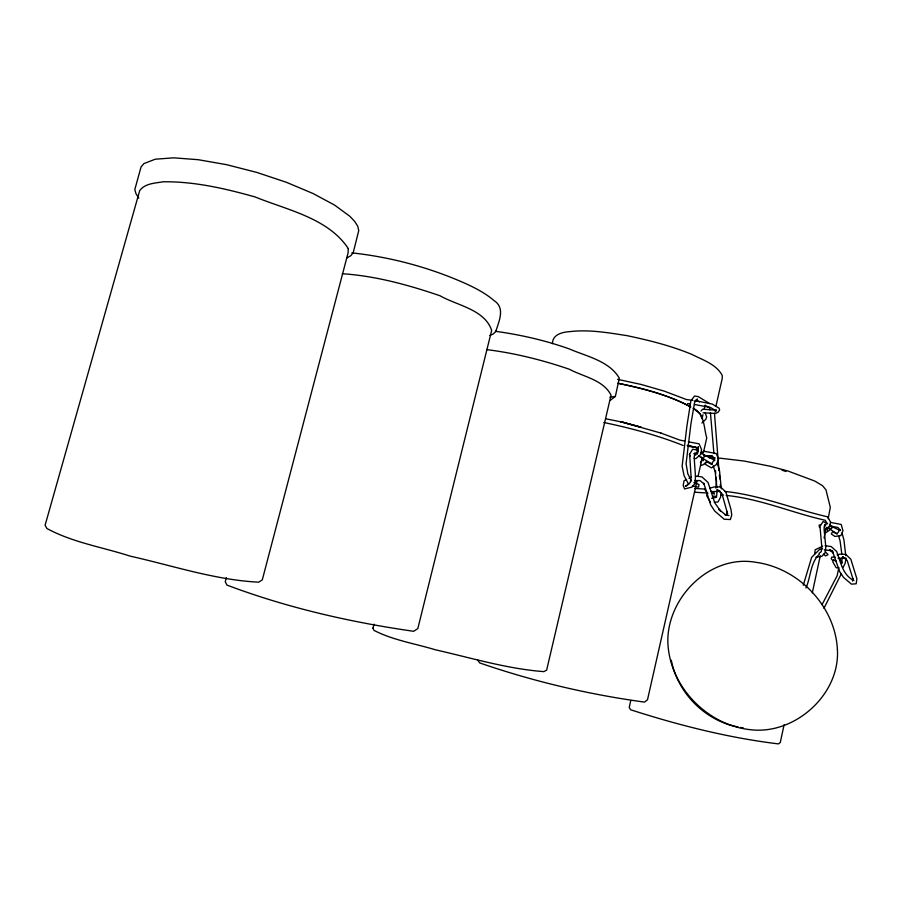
<?xml version="1.0" encoding="UTF-8"?>
<svg xmlns="http://www.w3.org/2000/svg" width="902" height="902" viewBox="0 0 902 902"><rect width="100%" height="100%" fill="white"/><g stroke="black" fill="none" stroke-linecap="round" stroke-linejoin="round"><path stroke-width="1.35" d="M841.645 563.333L842.242 557.301M717.18 490.508L716.481 497.318L711.633 498.265M852.57 580.978L852.841 578.486L847.17 560.435L842.569 556.737L845.614 558.315L838.048 558.293M814.675 554.008L815.171 549.803L822.635 546.195M824.687 524.457L824.09 529.271L825.781 546.646L825.274 552.644L821.778 556.331L815.882 557.222M715.748 488.05L716.515 481.837L716.075 477.237M846.087 558.248L845.118 563.378L843.043 567.471M721.341 492.763L720.461 497.397L718.026 501.974L714.283 502.211M695.025 452.657L694.145 457.179L695.51 476.831L694.856 483.585L692.116 487.069L684.539 488.929L683.209 485.321L684.099 480.721L686.557 479.526M838.691 568.249L837.18 575.656L822.06 604.633M784.109 724.667L780.286 742.515L778.426 743.891C728.433 737.847 678.541 725.208 630.588 709.75L629.224 707.348L630.78 700.482M812.307 592.862L820.245 555.79M824.067 537.942L826.119 528.335M828.171 518.729L830.302 507.352L825.973 489.854L822.568 485.716L814.698 481.014L787.694 470.923L770.477 466.3L744.026 461.012L719.368 458.103M697.133 480.405L647.501 699.772L644.524 702.094C588.634 694.517 532.868 681.303 479.593 662.88L477.868 660.14M698.069 476.29L702.094 458.464M703.334 452.984L706.751 437.898C703.605 427.593 704.913 413.308 693.097 408.313M715.985 406.047L722.276 378.22L722.22 375.379C716.098 364.07 702.579 359.921 691.811 354.373C670.941 345.748 649 340.257 626.946 335.645C607.971 332.68 588.6 329.309 569.365 331.677C562.126 332.15 552.328 334.608 552.486 343.685M702.962 414.728L702.049 418.753L700.38 414.131L693.604 408.572M704.169 409.373L705.082 405.359M610.462 400.206L615.367 396.418L619.313 378.163C609.278 360.901 586.447 356.369 569.252 348.905C545.372 340.426 520.522 334.732 495.435 331.305M486.618 349.615C514.805 353.077 542.53 360.09 569.387 369.256C583.211 376.732 603.393 379.776 611.049 395.211L546.635 670.152L543.827 671.629C507.037 668.833 471.318 657.908 435.429 649.801C414.988 643.577 393.035 640.217 373.98 630.374L373.022 628.288L374.048 624.184M373.022 628.288L373.169 627.713M226.323 577.686L225.241 581.767L226.977 585.094C286.859 607.7 350.337 622.245 413.657 631.287L417.818 628.604L491.669 330.436C484.836 309.476 456.897 305.451 440.097 295.788C408.482 284.976 375.762 275.944 342.298 273.723M805.96 588.003C810.774 577.201 810.3 562.634 819.366 554.211M803.265 585.274L811.665 557.335L819.839 549.138L822.556 548.856M852.503 580.55L853.123 578.734M715.173 411.876L716.109 409.485M841.363 573.74L823.954 608.264M707.72 493.214L706.672 495.694L710.539 502.459M833.775 559.646L832.749 561.799L836.233 567.798L838.95 567.674M700.437 462.658L702.41 459.163L703.098 460.787L701.305 457.167M824.293 527.14L826.897 522.923L825.138 520.251C791.979 512.843 760.397 498.806 726.2 495.423M839.976 529.497L837.056 534.018L832.614 531.695L831.317 533.984L834.936 536.453L840.878 535.608L842.975 530.714L841.194 524.457L830.494 522.393M695.07 454.946L697.923 450.572L698.295 446.715L697.347 454.078L697.923 450.572L695.87 447.392L687.177 445.419L697.212 447.663L688.271 446.276M701.068 411.019L702.568 409.204L714.407 410.027M829.524 530.207L825.984 532.597M706.086 462.027L703.402 464.609L700.955 465.511M701.891 423.038L705.815 419.317L706.638 416.983L705.127 412.586M714.576 491.534L712.557 493.304L714.531 493.98L710.753 490.891M824.653 530.083L829.423 526.125L830.629 522.269L827.777 516.846C793.343 509.021 760.307 495.051 724.813 491.421M819.05 553.354L821.248 551.697L821.767 546.623L819.974 526.249L823.21 521.469L827.619 523.848M695.442 400.465L697.46 399.034L694.619 402.36L690.864 424.267L686.084 463.808L687.865 473.967L691.541 481.014M346.56 258.13L350.743 255.773L353.201 252.74L358.759 230.517L357.666 226.075L354.621 221.328L349.717 216.187L334.552 205.07L312.96 193.479L286.385 182.294L256.799 172.417L226.571 164.671L198.147 159.688L173.77 157.839L155.291 159.203L143.937 163.578L141.028 166.983L134.804 189.612L135.92 193.569L138.795 198.181M689.015 478.331L691.462 477.135M687.538 485.276L685.419 486.313L690.301 482.514L691.079 476.865L689.635 454.191L692.623 449.252L695.983 449.794L698.351 451.259M489.854 335.42L492.977 334.146L495.694 331.677C498.817 321.619 505.571 307.999 494.149 300.67C484.904 292.722 473.854 287.186 462.76 282.303C427.582 266.958 389.991 257.002 351.836 252.864M701.508 452.421L704.304 451.282L716.188 453.548L718.623 459.129L716.368 464.564L711.475 467.901L705.127 464.214L706.582 461.768L712.174 464.44L711.272 464.338L714.553 459.377L712.242 456.119L705.815 455.645M709.806 488.23L714.339 486.888L720.563 486.922L725.896 492.12L730.992 509.517L731.747 515.053L730.361 519.541L724.216 519.248L714.677 510.994L710.697 504.894L703.74 483.156L704.101 484.115L700.053 480.529L694.765 480.665M837.169 554.944L839.852 554.155L845.738 554.392L850.823 559.184L856.9 578.858L856.19 583.786L851.465 584.169L843.607 577.46L839.706 571.721L832.321 550.829L829.366 549.679L833.29 553.039L832.321 550.829L824.304 549.893M694.439 401.187L697.178 400.623L699.467 401.954M820.38 524.908L819.106 525.133L819.535 527.49M609.921 397.151L615.367 396.418M712.332 491.579L720.439 491.376M712.456 496.179L716.109 496.292M709.152 457.788L715.275 457.979M835.353 557.21L831.869 557.098L831.227 558.676L832.253 560.041L836.041 560.886M703.064 412.8L715.613 413.432L718.24 412.135L719.649 409.88L719.074 408.166L712.298 404.085L695.408 400.68M703.955 455.679L712.242 456.119L712.884 456.953L705.725 455.747M694.619 488.444L705.522 489.121M695.115 492.221L707.36 493.056M695.262 476.098L701.936 476.876L708.047 482.491L714.779 502.865L720.585 511.084L718.702 509.314M692.86 400.364L686.478 399.552L664.357 391.164L641.559 384.556L617.633 379.325M720.833 494.679L723.517 495.018M825.093 545.755L831.17 546.533L836.661 551.505C840.63 561.856 842.772 575.318 853.935 580.527M687.583 403.555L690.334 403.916M694.461 404.457L710.505 407.49L716.335 410.985M603.844 422.497C630.802 428.134 657.547 435.283 683.164 445.475M829.795 526.046L837.924 527.444L840.585 530.601M694.202 458.374L695.87 458.678L700.843 454.304L701.542 449.489L699.073 443.829L688.35 441.788M605.535 418.731L622.707 422.215L641.096 427.21L620.283 421.595L661.11 433.129M618.321 383.35C643.227 388.48 668.337 394.896 690.876 406.971M738.073 726.933C705.116 720.856 677.594 692.95 671.291 660.196M740.711 727.452L743.361 727.97M684.607 441.055L679.792 440.086L660.963 433.084M692.353 485.907L698.565 487.181L698.982 484.509L693.909 482.626M617.881 383.237C642.776 388.424 667.908 394.715 690.47 406.768M728.917 515.583L724.802 514.546L725.614 514.873L718.736 509.235M830.877 526.137L839.728 530.297M781.978 470.156L785.946 471.52M693.683 453.661L696.096 454.845M698.509 456.017L703.334 458.374L704.812 455.476L700.707 452.725M703.864 454.766L714.643 460.189M826.345 527.422L830.02 529.248L831.779 528.358L832.027 526.227L829.829 525.043M719.277 490.767L716.932 489.56L721.927 493.631L727.576 513.666L726.989 511.479L727.057 515.143M705.184 405.291L709.761 407.963L709.4 407.321L709.998 409.948M709.705 403.589L698.283 396.621L694.529 396.023L690.864 400.916L686.896 426.161L682.126 466.21L684.088 475.715L688.778 484.588M703.459 458.825L711.689 463.842M836.977 533.612L830.302 529.497L829.558 527.749M823.436 554.178L825.601 555.903L828.059 554.662L825.307 551.765M704.642 489.38L707.709 493.225M839.739 558.451L842.276 562.927M689.275 454.225L690.244 455.995M713.268 465.849L715.252 472.31L716.876 487.711M838.488 535.619L840.089 540.941L841.882 554.572M717.372 463.346L719.559 471.036L721.284 488.861M842.051 533.082L843.9 539.802L845.772 555.609M826.818 527.828L827.427 530.139L826.796 527.693M718.973 470.697L714.474 413.398M719.368 474.858L719.762 479.007M720.292 484.554L720.551 487.317M713.944 453.695L710.415 412.62M714.316 457.889L714.576 460.697M715.466 470.494L715.714 473.291M837.417 649.632C840.066 694.901 794.267 735.468 749.787 729.628C705.759 724.656 667.92 684.539 667.83 639.834C668.483 596.008 710.844 554.256 755.899 562.318C798.698 568.147 835.229 606.155 837.417 649.632M348.285 248.569L348.071 252.943L262.302 579.851L258.727 582.185C215.014 579.952 172.654 565.644 130.113 556.117C102.467 547.164 72.577 542.463 46.904 528.493L45.1 525.223L139.72 190.547C145.166 183.264 155.11 183.219 163.239 181.787C194.482 181.403 225.263 188.563 255.187 196.974C286.937 209.963 328.181 218.013 348.285 248.569"/></g></svg>
